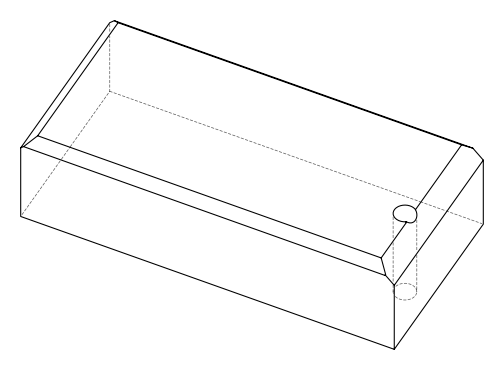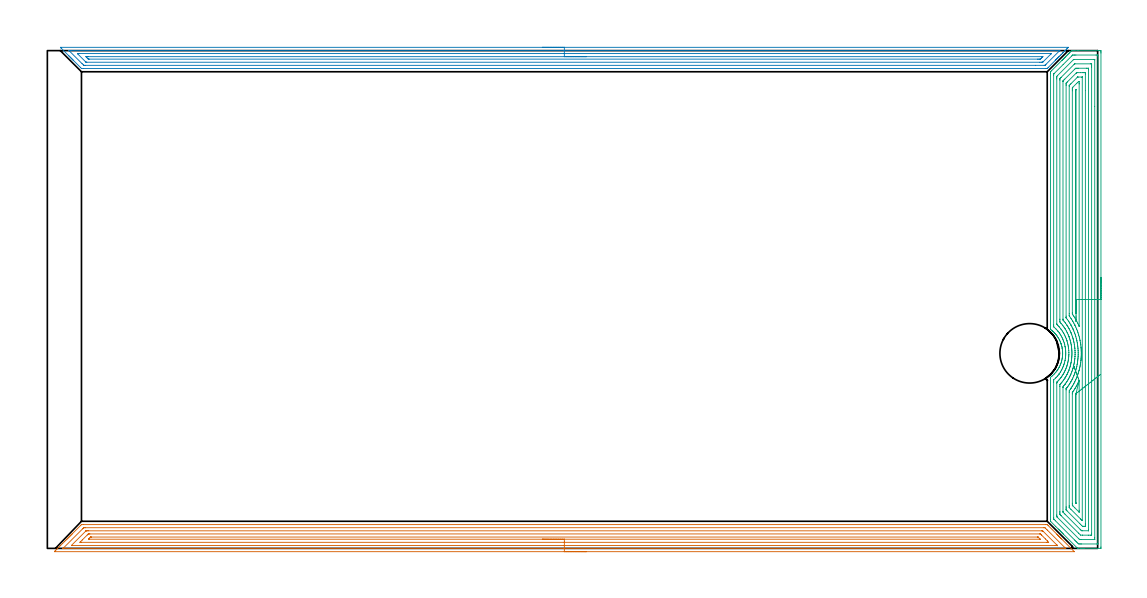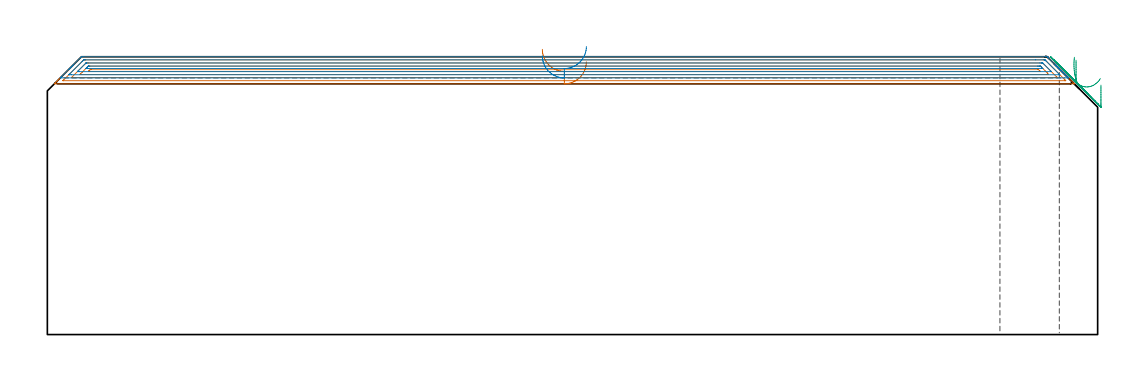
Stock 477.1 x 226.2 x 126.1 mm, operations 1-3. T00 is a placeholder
(PLAN: 5 operations, 1 tool changes, 60 min)
(1 AREA_MILL | FG_CHAMFER_SURFACE | UGT0205_001 | 18.27 min | 35713 mm3)
(2 AREA_MILL_1 | FG_CHAMFER_SURFACE_1 | UGT0205_001 | 14.56 min | 21579 mm3)
(3 AREA_MILL_2 | FG_CHAMFER_SURFACE_2 | UGT0205_001 | 15.93 min | 57678 mm3)
(4 AREA_MILL_3 | FG_CHAMFER_SURFACE_3 | UGT0205_001 | 10.73 min | 25794 mm3)
(5 INDEXABLE_INSERT_DRILL_THROUGH_HOLE_FROM_SOLID | STEP1HOLE | NXT0302_025 | 0.52 min | 71991 mm3)
(TOOL UGT0205_001 | Chamfer Mill 20 x 3 x 45 deg. | D20 FL50 Z2)
(TOOL NXT0302_025 | Index. Insert Drill 27mm [880-D2700L32-05] | D27 PA176 FL135 Z2)
(OP 1 AREA_MILL)
G17 G21 G94 G90
T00 M6
G54
G17 G0 G90 X244.85 Y-1.5 S1061 M3
G43 Z136.2 H0
Z123.9
G94 G1 X244.812 Z123.028 F250.
X244.698 Z122.163
X244.509 Z121.312
X244.247 Z120.48
X243.913 Z119.674
X243.51 Z118.9
X243.041 Z118.164
X242.51 Z117.472
X241.921 Z116.829
X241.278 Z116.24
X240.586 Z115.708
X239.85 Z115.24
X239.076 Z114.837
X238.27 Z114.503
X237.438 Z114.241
X236.586 Z114.052
X235.721 Z113.938
X234.85 Z113.9
X3.376
X3.219 Y-1.493 Z113.906
X3.376 Y-1.326 Z114.073
X3.57 Y-1.13 Z114.27
X3.63 Y-1.07 Z114.33
X4.216 Y-0.483 Z114.915
X4.51 Y-0.19 Z115.21
X5.164 Y0.464 Z115.863
X6.057 Y1.358 Z116.757
X6.951 Y2.252 Z117.651
X7.736 Y3.037 Z118.435
X7.845 Y3.147 Z118.543
X8.191 Y3.491 Z118.891
X8.383 Y3.683 Z119.083
X8.907 Y4.21 Z119.604
X9.074 Y4.375 Z119.773
X9.185 Y4.487 Z119.884
X9.347 Y4.65 Z120.045
X9.507 Y4.808 Z120.206
X9.632 Y4.933 Z120.331
X9.787 Y5.09 Z120.485
X9.94 Y5.242 Z120.639
X10.079 Y5.38 Z120.778
X10.228 Y5.53 Z120.925
X10.374 Y5.675 Z121.072
X10.526 Y5.827 Z121.225
X10.668 Y5.97 Z121.366
X10.807 Y6.108 Z121.506
X10.973 Y6.274 Z121.672
X11.108 Y6.41 Z121.806
X11.24 Y6.541 Z121.939
X15.069 Y10.37 Z125.768
X15.442 Y10.74 Z126.139
X15.499 Y10.793 Z126.192
X15.531 Y10.795 Z126.194
X16.335 Y10.8 Z126.2
X453.365
X454.201 Y10.793 Z126.192
X454.258 Y10.74 Z126.139
X454.631 Y10.37 Z125.768
X458.592 Y6.41 Z121.806
X458.727 Y6.274 Z121.672
X458.893 Y6.108 Z121.506
X459.032 Y5.97 Z121.366
X459.174 Y5.827 Z121.225
X459.326 Y5.675 Z121.072
X459.472 Y5.53 Z120.925
X459.621 Y5.38 Z120.778
X459.76 Y5.241 Z120.639
X459.912 Y5.09 Z120.485
X460.067 Y4.934 Z120.331
X460.193 Y4.808 Z120.206
X460.353 Y4.65 Z120.045
X460.514 Y4.487 Z119.885
X460.727 Y4.273 Z119.672
X466.41 Y-1.41 Z113.989
X466.472 Y-1.475 Z113.923
X466.483 Y-1.495 Z113.904
X466.472 Y-1.5 Z113.9
X234.85
Y-0.086 Z115.314
X7.398 Y-0.085 Z115.315
X7.291 Y-0.084 Z115.316
X7.135 Y-0.079 Z115.321
X7.084 Y-0.076 Z115.324
X7.094 Y-0.064 Z115.336
X7.179 Y0.026 Z115.426
X7.269 Y0.119 Z115.519
X7.398 Y0.249 Z115.649
X16.045 Y8.895 Z124.295
X16.335 Y9.183 Z124.583
X16.494 Y9.333 Z124.733
X16.544 Y9.379 Z124.779
X16.638 Y9.381 Z124.781
X16.835 Y9.384 Z124.784
X17.229 Y9.385 Z124.785
X17.335 Y9.386 Z124.786
X452.577 Y9.385 Z124.785
X452.97 Y9.379 Z124.779
X453.163 Y9.375 Z124.775
X453.365 Y9.181 Z124.581
X453.94 Y8.61 Z124.01
X454.258 Y8.292 Z123.692
X462.302 Y0.248 Z115.648
X462.539 Y0.007 Z115.407
X462.578 Y-0.034 Z115.366
X462.611 Y-0.072 Z115.328
X462.576 Y-0.079 Z115.321
X462.302 Y-0.084 Z115.316
X462.195 Y-0.085 Z115.315
X234.85 Y-0.086 Z115.314
Y1.328 Z116.728
X11.218 Y1.329 Z116.729
X11.004 Y1.331 Z116.731
X10.973 Y1.332 Z116.732
X10.947 Y1.336 Z116.736
X10.959 Y1.354 Z116.754
X10.973 Y1.373 Z116.773
X17.329 Y7.73 Z123.13
X17.488 Y7.885 Z123.285
X17.548 Y7.941 Z123.341
X17.573 Y7.962 Z123.362
X17.632 Y7.964 Z123.364
X17.879 Y7.969 Z123.369
X18.123 Y7.971 Z123.371
X18.771
X451.577
X451.823 Y7.97 Z123.37
X451.986 Y7.968 Z123.368
X452.113 Y7.965 Z123.365
X452.167 Y7.921 Z123.321
X452.368 Y7.73 Z123.13
X452.471 Y7.63 Z123.03
X458.53 Y1.57 Z116.97
X458.727 Y1.37 Z116.77
X458.757 Y1.332 Z116.732
X458.756
X458.727 Y1.331 Z116.731
X458.079 Y1.329 Z116.729
X457.833 Y1.328 Z116.728
X234.85
Y2.743 Z118.143
X15.442 Y2.744 Z118.144
X15.142 Y2.745 Z118.145
X14.939 Y2.75 Z118.15
X14.815 Y2.755 Z118.155
X14.901 Y2.847 Z118.247
X14.968 Y2.916 Z118.316
X15.853 Y3.805 Z119.205
X18.123 Y6.074 Z121.474
X18.516 Y6.463 Z121.863
X18.591 Y6.533 Z121.933
X18.611 Y6.55 Z121.95
X18.644 Y6.553 Z121.953
X18.718 Y6.555 Z121.955
X19.016 Y6.557 Z121.957
X19.314
X450.683
X450.983 Y6.555 Z121.955
X451.054 Y6.553 Z121.953
X451.087 Y6.551 Z121.951
X451.237 Y6.406 Z121.806
X451.468 Y6.182 Z121.582
X451.577 Y6.074 Z121.474
X451.682 Y5.97 Z121.37
X453.365 Y4.287 Z119.687
X454.258 Y3.392 Z118.792
X454.316 Y3.33 Z118.73
X454.848 Y2.75 Z118.15
X454.258 Y2.745 Z118.145
X453.96 Y2.743 Z118.143
X234.85
Y4.157 Z119.557
X18.962 Y4.158 Z119.558
X18.855 Y4.16 Z119.56
X18.676 Y4.166 Z119.566
X18.715 Y4.21 Z119.61
X18.862 Y4.362 Z119.762
X19.016 Y4.518 Z119.918
X19.305 Y4.806 Z120.206
X19.591 Y5.09 Z120.49
X19.628 Y5.122 Z120.522
X19.643 Y5.133 Z120.533
X19.695 Y5.137 Z120.537
X19.802 Y5.142 Z120.542
X19.856 Y5.143 Z120.543
X19.91
X449.844 Y5.142 Z120.542
X449.951 Y5.139 Z120.539
X450.021 Y5.136 Z120.536
X450.066 Y5.124 Z120.524
X450.104 Y5.09 Z120.49
X450.683 Y4.516 Z119.916
X450.984 Y4.21 Z119.61
X451.018 Y4.173 Z119.573
X450.899 Y4.164 Z119.564
X450.791 Y4.159 Z119.559
X450.737 Y4.157 Z119.557
X234.85
X233.978 Z119.595
X233.113 Z119.709
X232.262 Z119.898
X231.43 Z120.16
X230.624 Z120.494
X229.85 Z120.897
X229.114 Z121.365
X228.422 Z121.896
X227.779 Z122.486
X227.189 Z123.129
X226.658 Z123.821
X226.19 Z124.557
X225.787 Z125.331
X225.453 Z126.137
X225.191 Z126.969
X225.002 Z127.82
X224.888 Z128.685
X224.85 Z129.557
G0 Z136.2
M5
M2
(OP 2 AREA_MILL_1)
G17 G21 G94 G90
T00 M6
G54
G17 G0 G90 X224.85 Y227.6 S1061 M3
G43 Z136.2 H0
Z126.6
G94 G1 X224.888 Z125.728 F250.
X225.002 Z124.864
X225.191 Z124.012
X225.453 Z123.18
X225.787 Z122.374
X226.19 Z121.6
X226.658 Z120.864
X227.19 Z120.172
X227.779 Z119.529
X228.422 Z118.94
X229.114 Z118.408
X229.85 Z117.94
X230.624 Z117.537
X231.43 Z117.203
X232.262 Z116.941
X233.113 Z116.752
X233.978 Z116.638
X234.85 Z116.6
X463.773 Y227.599 Z116.599
X463.783 Y227.595 Z116.604
X463.773 Y227.576 Z116.622
X463.701 Y227.501 Z116.698
X463.157 Y226.957 Z117.243
X462.954 Y226.753 Z117.444
X462.321 Y226.121 Z118.078
X462.284 Y226.084 Z118.116
X462.076 Y225.874 Z118.322
X461.486 Y225.286 Z118.914
X461.39 Y225.19 Z119.009
X461.198 Y224.996 Z119.2
X460.65 Y224.45 Z119.749
X460.319 Y224.118 Z120.079
X459.815 Y223.615 Z120.585
X459.603 Y223.402 Z120.796
X459.442 Y223.239 Z120.956
X459.283 Y223.082 Z121.116
X459.156 Y222.955 Z121.242
X459.002 Y222.8 Z121.395
X458.851 Y222.65 Z121.548
X458.709 Y222.509 Z121.689
X458.563 Y222.361 Z121.835
X458.419 Y222.218 Z121.98
X458.263 Y222.062 Z122.136
X458.124 Y221.922 Z122.274
X457.987 Y221.786 Z122.411
X457.816 Y221.615 Z122.583
X454.609 Y218.408 Z125.79
X454.241 Y218.044 Z126.155
X454.201 Y218.007 Z126.193
X453.347 Y218. Z126.2
X16.352
X15.549 Y218.006 Z126.194
X15.499 Y218.007 Z126.193
X15.459 Y218.044 Z126.155
X15.091 Y218.408 Z125.79
X15.012 Y218.487 Z125.711
X11.713 Y221.786 Z122.411
X11.576 Y221.922 Z122.274
X11.437 Y222.062 Z122.136
X11.281 Y222.218 Z121.98
X11.137 Y222.361 Z121.835
X10.99 Y222.509 Z121.689
X10.849 Y222.65 Z121.548
X10.7 Y222.798 Z121.398
X10.544 Y222.955 Z121.242
X10.417 Y223.082 Z121.116
X10.258 Y223.239 Z120.956
X10.097 Y223.402 Z120.796
X9.986 Y223.513 Z120.684
X9.819 Y223.678 Z120.516
X9.65 Y223.849 Z120.349
X6.289 Y227.211 Z116.989
X6.075 Y227.428 Z116.772
X5.919 Y227.593 Z116.606
X6.075 Y227.6 Z116.6
X234.85
Y226.186 Z118.014
X459.603 Z118.015
X459.734 Y226.185
X459.859 Y226.181 Z118.019
X459.911 Y226.179 Z118.021
X459.91 Y226.171 Z118.029
X459.832 Y226.088 Z118.112
X459.703 Y225.954 Z118.246
X459.603 Y225.853 Z118.347
X453.634 Y219.884 Z124.316
X453.348 Y219.599 Z124.601
X453.186 Y219.445 Z124.755
X453.162 Y219.424 Z124.776
X453.121 Y219.421 Z124.779
X453.027 Y219.417 Z124.783
X452.836 Y219.415 Z124.785
X448.932 Y219.414 Z124.786
X17.115 Y219.415 Z124.785
X16.734 Y219.419 Z124.781
X16.548 Y219.421 Z124.779
X16.352 Y219.606 Z124.594
X15.786 Y220.165 Z124.035
X10.097 Y225.854 Z118.346
X9.855 Y226.104 Z118.096
X9.809 Y226.153 Z118.047
X9.795 Y226.179 Z118.021
X9.844 Y226.181 Z118.019
X10.097 Y226.184 Z118.016
X10.227 Y226.185 Z118.015
X10.99 Y226.186 Z118.014
X234.85
Y224.772 Z119.428
X455.81 Y224.771 Z119.429
X455.89 Y224.77 Z119.43
X456.028 Y224.766 Z119.434
X456.051 Y224.764 Z119.436
X456.041 Y224.748 Z119.452
X456.028 Y224.729 Z119.471
X455.942 Y224.642 Z119.558
X455.858 Y224.557 Z119.643
X452.343 Y221.043 Z123.157
X452.184 Y220.892 Z123.308
X452.128 Y220.839 Z123.361
X451.997 Y220.835 Z123.365
X451.777 Y220.83 Z123.37
X451.56 Y220.829 Z123.371
X450.885 Y220.828 Z123.372
X17.921 Y220.829 Z123.371
X17.775 Y220.83 Z123.37
X17.659 Y220.833 Z123.367
X17.585 Y220.835 Z123.365
X17.557 Y220.855 Z123.345
X17.359 Y221.043 Z123.157
X17.246 Y221.154 Z123.046
X13.844 Y224.557 Z119.643
X13.671 Y224.732 Z119.468
X13.644 Y224.769 Z119.431
X13.671 Y224.77 Z119.43
X14.347 Y224.771 Z119.429
X14.565 Y224.772 Z119.428
X234.85
Y223.357 Z120.843
X451.888 Y223.356 Z120.844
X452.065 Y223.354 Z120.846
X452.179 Y223.35 Z120.85
X452.189 Y223.348 Z120.852
X452.18 Y223.336 Z120.864
X452.155 Y223.306 Z120.894
X452.117 Y223.266 Z120.934
X452.049 Y223.198 Z121.002
X451.606 Y222.755 Z121.445
X451.56 Y222.709 Z121.491
X451.158 Y222.317 Z121.883
X451.087 Y222.25 Z121.95
X450.95 Y222.247 Z121.953
X450.667 Y222.244 Z121.956
X450.34 Y222.243 Z121.957
X449.773
X19.033
X18.705 Y222.244 Z121.956
X18.637 Y222.247 Z121.953
X18.623 Y222.249 Z121.951
X18.581 Y222.279 Z121.921
X18.437 Y222.418 Z121.782
X18.235 Y222.615 Z121.585
X17.961 Y222.888 Z121.312
X17.796 Y223.057 Z121.143
X17.51 Y223.351 Z120.849
X17.577 Y223.353 Z120.847
X18.14 Y223.356 Z120.844
X18.467 Y223.357 Z120.843
X234.85
X235.722 Z120.881
X236.586 Z120.995
X237.438 Z121.183
X238.27 Z121.446
X239.076 Z121.78
X239.85 Z122.182
X240.586 Z122.651
X241.278 Z123.182
X241.921 Z123.772
X242.51 Z124.415
X243.041 Z125.107
X243.51 Z125.843
X243.913 Z126.616
X244.247 Z127.422
X244.509 Z128.254
X244.698 Z129.106
X244.812 Z129.971
X244.85 Z130.843
G0 Z136.2
M5
M2
(OP 3 AREA_MILL_2)
G17 G21 G94 G90
T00 M6
G54
G17 G0 G90 X478.6 Y123.05 S1061 M3
G43 Z136.2 H0
Z113.3
G94 G1 Y123.012 Z112.428 F250.
Y122.898 Z111.564
Y122.709 Z110.712
Y122.447 Z109.88
Y122.113 Z109.074
Y121.71 Z108.3
Y121.242 Z107.564
Y120.71 Z106.872
Y120.121 Z106.229
Y119.478 Z105.64
Y118.786 Z105.108
Y118.05 Z104.64
Y117.276 Z104.237
Y116.47 Z103.903
Y115.638 Z103.641
Y114.786 Z103.452
Y113.922 Z103.338
Y113.05 Z103.3
Y0.605
X478.595 Y0.154 Z103.303
X478.592 Y0.01 Z103.306
X478.443 Y0. Z103.455
X471.113 Z110.781
X470.546 Z111.351
X470.233 Z111.664
X469.665 Z112.231
X469.352 Z112.543
X468.344 Z113.556
X468.031 Y0.008 Z113.868
X468.002 Y0.01 Z113.897
X467.845 Y0.159 Z114.055
X467.647 Y0.353 Z114.253
X467.59 Y0.41 Z114.309
X461.593 Y6.406 Z120.305
X461.425 Y6.572 Z120.469
X461.262 Y6.737 Z120.636
X461.147 Y6.852 Z120.751
X460.985 Y7.012 Z120.91
X460.827 Y7.172 Z121.071
X460.701 Y7.298 Z121.197
X460.545 Y7.453 Z121.35
X460.393 Y7.606 Z121.505
X460.255 Y7.744 Z121.643
X460.104 Y7.893 Z121.791
X459.958 Y8.041 Z121.94
X459.808 Y8.19 Z122.089
X459.664 Y8.334 Z122.232
X459.523 Y8.476 Z122.374
X459.362 Y8.637 Z122.536
X459.224 Y8.774 Z122.672
X458.024 Y9.975 Z123.874
X455.793 Y12.206 Z126.104
X455.706 Y12.299 Z126.192
X455.7 Y13.099 Z126.2
Y77.353
X455.706 Y77.727 Z126.192
X456.141 Y78.076 Z125.753
X456.39 Y78.273 Z125.509
X456.711 Y78.556 Z125.186
X457.35 Y79.165 Z124.549
X457.604 Y79.436 Z124.292
X457.981 Y79.867 Z123.918
X458.146 Y80.057 Z123.752
X458.499 Y80.507 Z123.4
X458.619 Y80.674 Z123.281
X458.817 Y80.949 Z123.083
X459.106 Y81.392 Z122.793
X459.318 Y81.735 Z122.582
X459.393 Y81.858 Z122.506
X459.61 Y82.261 Z122.286
X459.628 Y82.293 Z122.269
X459.852 Y82.732 Z122.047
X460.054 Y83.176 Z121.841
X460.246 Y83.624 Z121.652
X460.287 Y83.727 Z121.612
X460.324 Y83.836 Z121.575
X460.396 Y84.046 Z121.5
X460.567 Y84.537 Z121.333
X460.687 Y84.939 Z121.21
X460.694 Y84.96 Z121.203
X460.809 Y85.407 Z121.086
X460.91 Y85.852 Z120.987
X460.985 Y86.241 Z120.914
X460.996 Y86.299 Z120.903
X461.035 Y86.546 Z120.865
X461.065 Y86.744 Z120.833
X461.113 Y87.17 Z120.78
X461.116 Y87.191 Z120.778
X461.177 Y87.925 Z120.713
X461.178 Y87.966 Z120.71
X461.185 Y88.082 Z120.707
X461.193 Y88.459 Z120.702
X461.194 Y88.528 Z120.7
X461.188 Y88.974 Z120.703
X461.181 Y89.275 Z120.719
X461.169 Y89.457 Z120.73
X461.162 Y89.571 Z120.737
X461.133 Y89.847 Z120.76
X461.132 Y89.866 Z120.762
X461.1 Y90.121 Z120.797
X461.017 Y90.739 Z120.875
X461.015 Y90.757 Z120.878
X461.004 Y90.832 Z120.893
X460.985 Y90.949 Z120.914
X460.941 Y91.204 Z120.958
X460.848 Y91.632 Z121.046
X460.844 Y91.649 Z121.05
X460.732 Y92.096 Z121.163
X460.604 Y92.541 Z121.291
X460.545 Y92.729 Z121.354
X460.527 Y92.783 Z121.372
X460.465 Y92.971 Z121.433
X460.459 Y92.988 Z121.438
X460.286 Y93.473 Z121.612
X460.109 Y93.9 Z121.79
X459.919 Y94.324 Z121.978
X459.836 Y94.494 Z122.063
X459.698 Y94.772 Z122.2
X459.463 Y95.216 Z122.434
X459.392 Y95.341 Z122.506
X459.158 Y95.727 Z122.741
X458.913 Y96.108 Z122.986
X458.783 Y96.291 Z123.115
X458.744 Y96.347 Z123.155
X458.605 Y96.54 Z123.289
X458.499 Y96.693 Z123.399
X458.382 Y96.845 Z123.516
X458.263 Y96.999 Z123.635
X457.94 Y97.387 Z123.96
X457.9 Y97.433 Z124.
X457.605 Y97.767 Z124.293
X457.502 Y97.879 Z124.397
X457.491 Y97.891 Z124.409
X457.106 Y98.275 Z124.793
X456.712 Y98.648 Z125.188
X456.559 Y98.782 Z125.34
X456.141 Y99.121 Z125.756
X455.817 Y99.384 Z126.081
X455.705 Y99.48 Z126.191
X455.7 Y99.664 Z126.2
Y215.678
X455.705 Y216.489 Z126.194
X455.706 Y216.501 Z126.192
X455.772 Y216.571 Z126.126
X456.141 Y216.942 Z125.757
X460.849 Y221.651 Z121.048
X460.985 Y221.787 Z120.911
X461.124 Y221.925 Z120.774
X461.284 Y222.085 Z120.614
X461.425 Y222.228 Z120.47
X461.57 Y222.372 Z120.327
X461.719 Y222.52 Z120.179
X461.866 Y222.668 Z120.03
X462.017 Y222.818 Z119.881
X462.153 Y222.955 Z119.744
X462.306 Y223.109 Z119.589
X462.463 Y223.264 Z119.435
X462.588 Y223.389 Z119.31
X462.746 Y223.549 Z119.148
X463.251 Y224.051 Z118.649
X463.504 Y224.305 Z118.394
X463.627 Y224.429 Z118.269
X463.975 Y224.775 Z117.925
X464.167 Y224.967 Z117.732
X464.397 Y225.198 Z117.502
X464.508 Y225.31 Z117.388
X465.084 Y225.884 Z116.816
X465.29 Y226.09 Z116.608
X465.304 Y226.099 Z116.594
X465.859 Y226.1 Z116.041
X466.71 Z115.185
X467.904 Z113.993
X468.471 Z113.423
X477.562 Y226.099 Z104.335
X478.159 Y226.095 Z103.738
X478.592 Y226.09 Z103.306
X478.595 Y225.937 Z103.303
X478.599 Y225.495 Z103.301
X478.6 Y225.048 Z103.3
Y113.05
X477.186 Z104.714
X477.185 Y2.09 Z104.715
X477.184 Y2.04 Z104.716
X477.182 Y2.017 Z104.718
X477.18 Y2.012 Z104.72
X477.166 Y2.01 Z104.734
X476.781 Y2.001 Z105.119
X469.736 Y2. Z112.164
X469.352 Y2.001 Z112.548
X468.853 Y2.003 Z113.047
X468.471 Y2.01 Z113.429
X468.069 Y2.39 Z113.831
X467.59 Y2.861 Z114.31
X467.168 Y3.282 Z114.732
X466.71 Y3.74 Z115.19
X457.903 Y12.548 Z123.997
X457.355 Y13.099 Z124.545
X457.168 Y13.294 Z124.732
X457.121 Y13.353 Z124.779
X457.119 Y13.399 Z124.781
X457.117 Y13.498 Z124.783
X457.114 Y13.897 Z124.786
Y13.991
Y75.568
X457.118 Y76.364 Z124.782
X457.121 Y76.461 Z124.779
X457.127 Y76.554 Z124.773
X457.94 Y77.315 Z123.96
X457.978 Y77.353 Z123.922
X458.376 Y77.765 Z123.524
X458.812 Y78.246 Z123.088
X459.198 Y78.718 Z122.702
X459.53 Y79.138 Z122.37
X459.567 Y79.187 Z122.333
X459.587 Y79.216 Z122.313
X459.664 Y79.327 Z122.236
X460.133 Y80.03 Z121.767
X460.292 Y80.286 Z121.608
X460.545 Y80.703 Z121.355
X460.623 Y80.843 Z121.277
X460.666 Y80.923 Z121.234
X460.924 Y81.431 Z120.976
X461.114 Y81.815 Z120.786
X461.174 Y81.943 Z120.726
X461.213 Y82.03 Z120.687
X461.425 Y82.517 Z120.475
X461.48 Y82.652 Z120.42
X461.501 Y82.708 Z120.399
X461.712 Y83.31 Z120.188
X461.81 Y83.6 Z120.09
X461.93 Y83.982 Z119.97
X462.075 Y84.493 Z119.825
X462.102 Y84.596 Z119.798
X462.29 Y85.401 Z119.61
X462.306 Y85.486 Z119.594
X462.419 Y86.163 Z119.481
X462.435 Y86.277 Z119.465
X462.516 Y86.957 Z119.384
X462.536 Y87.17 Z119.364
X462.585 Y87.779 Z119.315
X462.596 Y88.062 Z119.304
X462.603 Y88.654 Z119.297
X462.6 Y88.955 Z119.3
X462.575 Y89.575 Z119.325
X462.556 Y89.847 Z119.344
X462.478 Y90.565 Z119.422
X462.455 Y90.739 Z119.445
X462.4 Y91.132 Z119.5
X462.327 Y91.611 Z119.573
X462.323 Y91.632 Z119.577
X462.306 Y91.728 Z119.594
X462.145 Y92.443 Z119.755
X462.126 Y92.524 Z119.774
X462.06 Y92.773 Z119.84
X461.871 Y93.417 Z120.029
X461.652 Y94.08 Z120.249
X461.566 Y94.309 Z120.334
X461.425 Y94.671 Z120.475
X461.24 Y95.108 Z120.66
X461.198 Y95.202 Z120.702
X460.993 Y95.64 Z120.907
X460.757 Y96.094 Z121.143
X460.545 Y96.492 Z121.355
X460.249 Y96.986 Z121.651
X460.02 Y97.345 Z121.88
X459.664 Y97.875 Z122.236
X459.655 Y97.888 Z122.245
X459.107 Y98.597 Z122.793
X458.968 Y98.771 Z122.932
X458.783 Y98.986 Z123.117
X458.468 Y99.34 Z123.432
X458.159 Y99.664 Z123.741
X457.903 Y99.916 Z123.997
X457.224 Y100.556 Z124.676
X457.121 Y100.661 Z124.779
X457.119 Y100.756 Z124.781
X457.116 Y100.956 Z124.784
X457.114 Y101.355 Z124.786
Y101.449
X457.115 Y214.786 Z124.785
X457.118 Y215.185 Z124.782
X457.121 Y215.384 Z124.779
X457.131 Y215.47 Z124.769
X457.178 Y215.52 Z124.722
X457.33 Y215.678 Z124.57
X461.425 Y219.776 Z120.475
X465.36 Y223.71 Z116.54
X465.597 Y223.945 Z116.303
X465.676 Y224.02 Z116.224
X465.738 Y224.077 Z116.162
X465.829 Y224.09 Z116.071
X466.327 Y224.098 Z115.573
X466.71 Y224.099 Z115.19
X467.206 Y224.1 Z114.694
X476.397 Y224.099 Z105.503
X476.897 Y224.097 Z105.003
X477.093 Y224.09 Z104.807
X477.179 Y224.069 Z104.721
X477.184 Y223.806 Z104.716
X477.185 Y223.71 Z104.715
X477.186 Y113.05 Z104.714
X475.772 Z106.128
Y4.809
X475.77 Y4.175 Z106.13
X475.768 Y4.046 Z106.132
X475.765 Y4.016 Z106.135
X475.763 Y4.01 Z106.137
X475.746 Y4.006 Z106.154
X475.688 Y4.001 Z106.212
X469.524 Z112.376
X469.352 Y4.004 Z112.548
X469.18 Y4.01 Z112.72
X468.886 Y4.026 Z113.014
X468.729 Y4.175 Z113.171
X468.471 Y4.429 Z113.429
X458.908 Y13.991 Z122.992
X458.783 Y14.117 Z123.117
X458.596 Y14.311 Z123.304
X458.551 Y14.36 Z123.349
X458.535 Y14.394 Z123.365
X458.533 Y14.454 Z123.367
X458.53 Y14.625 Z123.37
X458.529 Y14.884 Z123.371
X458.528 Y15.142 Z123.372
X458.529 Y74.934 Z123.371
X458.531 Y75.251 Z123.369
X458.534 Y75.409 Z123.366
X458.535 Y75.445 Z123.365
X458.557 Y75.479 Z123.343
X458.64 Y75.568 Z123.26
X458.712 Y75.64 Z123.188
X458.783 Y75.711 Z123.117
X459.15 Y76.089 Z122.75
X459.494 Y76.461 Z122.406
X459.664 Y76.655 Z122.236
X459.98 Y77.033 Z121.92
X460.243 Y77.353 Z121.657
X460.376 Y77.524 Z121.524
X460.545 Y77.751 Z121.355
X460.748 Y78.04 Z121.152
X460.889 Y78.246 Z121.011
X461.103 Y78.572 Z120.797
X461.425 Y79.072 Z120.475
X461.45 Y79.113 Z120.45
X461.465 Y79.138 Z120.435
X461.769 Y79.682 Z120.131
X461.954 Y80.03 Z119.946
X462.074 Y80.266 Z119.826
X462.306 Y80.735 Z119.594
X462.365 Y80.863 Z119.535
X462.392 Y80.923 Z119.508
X462.63 Y81.487 Z119.27
X462.762 Y81.815 Z119.138
X462.876 Y82.13 Z119.024
X463.081 Y82.708 Z118.819
X463.108 Y82.788 Z118.792
X463.187 Y83.037 Z118.713
X463.312 Y83.473 Z118.588
X463.346 Y83.6 Z118.554
X463.492 Y84.183 Z118.408
X463.563 Y84.493 Z118.337
X463.654 Y84.911 Z118.246
X463.738 Y85.385 Z118.162
X463.787 Y85.669 Z118.113
X463.87 Y86.277 Z118.03
X463.892 Y86.455 Z118.008
X463.963 Y87.17 Z117.937
X463.971 Y87.267 Z117.929
X463.996 Y87.649 Z117.904
X464.015 Y88.062 Z117.885
X464.017 Y88.114 Z117.883
X464.02 Y88.955 Z117.88
X464.019 Y89.004 Z117.881
X463.979 Y89.847 Z117.921
X463.973 Y89.943 Z117.927
X463.89 Y90.739 Z118.01
X463.866 Y90.944 Z118.034
X463.77 Y91.632 Z118.13
X463.709 Y91.995 Z118.191
X463.605 Y92.524 Z118.295
X463.471 Y93.129 Z118.429
X463.397 Y93.417 Z118.503
X463.187 Y94.171 Z118.713
X463.143 Y94.309 Z118.757
X463.121 Y94.376 Z118.779
X462.831 Y95.202 Z119.069
X462.597 Y95.8 Z119.303
X462.468 Y96.094 Z119.432
X462.306 Y96.452 Z119.594
X462.045 Y96.986 Z119.855
X461.768 Y97.532 Z120.132
X461.573 Y97.879 Z120.327
X461.518 Y97.973 Z120.382
X461.425 Y98.125 Z120.475
X461.012 Y98.771 Z120.888
X460.545 Y99.436 Z121.355
X460.374 Y99.664 Z121.526
X459.686 Y100.533 Z122.214
X459.667 Y100.556 Z122.233
X459.24 Y101.019 Z122.66
X458.83 Y101.449 Z123.07
X458.783 Y101.495 Z123.117
X458.573 Y101.7 Z123.327
X458.547 Y101.727 Z123.353
X458.538 Y101.74 Z123.362
X458.535 Y101.774 Z123.365
X458.531 Y101.911 Z123.369
X458.529 Y102.083 Z123.371
Y213.259
X458.53 Y213.894 Z123.37
X458.531 Y214.149 Z123.369
X458.535 Y214.405 Z123.365
X458.783 Y214.68 Z123.117
X458.835 Y214.734 Z123.065
X458.885 Y214.786 Z123.015
X466.025 Y221.925 Z115.875
X466.166 Y222.057 Z115.734
X466.191 Y222.08 Z115.709
X466.25 Y222.09 Z115.65
X466.365 Y222.095 Z115.535
X466.538 Y222.099 Z115.362
X475.517 Z106.383
X475.689 Y222.097 Z106.211
X475.738 Y222.094 Z106.162
X475.763 Y222.09 Z106.137
X475.765 Y222.078 Z106.135
X475.769 Y222.011 Z106.131
X475.771 Y221.925 Z106.129
X475.772 Y200.786 Z106.128
Y113.05
X474.357 Z107.543
Y6.852
X474.355 Y6.244 Z107.545
X474.352 Y6.039 Z107.548
X474.35 Y6.012 Z107.55
X474.332 Y6.009 Z107.568
X474.281 Y6.004 Z107.619
X474.176 Y6.002 Z107.724
X473.755 Y6. Z108.145
X472.875 Z109.025
X470.233 Z111.667
X470.192 Z111.708
X469.352 Y6.01 Z112.548
X468.497 Y6.852 Z113.403
X468.471 Y6.877 Z113.429
X460.465 Y14.884 Z121.435
X460.384 Y14.967 Z121.516
X460.215 Y15.143 Z121.685
X459.949 Y15.423 Z121.951
X459.947 Y15.489 Z121.953
X459.945 Y15.776 Z121.955
X459.943 Y16.386 Z121.957
Y16.668
Y73.501
X459.944 Y73.783 Z121.956
X459.949 Y74.387 Z121.951
X459.954 Y74.419 Z121.946
X459.97 Y74.441 Z121.93
X460.018 Y74.496 Z121.882
X460.179 Y74.676 Z121.721
X460.353 Y74.87 Z121.547
X460.545 Y75.089 Z121.355
X460.764 Y75.346 Z121.136
X460.949 Y75.568 Z120.951
X461.162 Y75.835 Z120.738
X461.425 Y76.174 Z120.475
X461.547 Y76.338 Z120.353
X461.635 Y76.461 Z120.265
X461.908 Y76.864 Z119.992
X462.237 Y77.353 Z119.663
X462.265 Y77.395 Z119.635
X462.306 Y77.462 Z119.594
X462.597 Y77.951 Z119.303
X462.769 Y78.246 Z119.131
X462.919 Y78.517 Z118.981
X463.187 Y79.016 Z118.713
X463.228 Y79.096 Z118.672
X463.249 Y79.138 Z118.651
X463.511 Y79.702 Z118.389
X463.66 Y80.03 Z118.24
X463.783 Y80.319 Z118.117
X464.034 Y80.923 Z117.866
X464.044 Y80.947 Z117.856
X464.068 Y81.013 Z117.832
X464.273 Y81.607 Z117.627
X464.342 Y81.815 Z117.558
X464.49 Y82.28 Z117.41
X464.615 Y82.708 Z117.285
X464.687 Y82.972 Z117.213
X464.85 Y83.6 Z117.05
X464.869 Y83.68 Z117.031
X464.948 Y84.029 Z116.952
X465.028 Y84.412 Z116.872
X465.043 Y84.493 Z116.857
X465.157 Y85.173 Z116.743
X465.189 Y85.385 Z116.711
X465.265 Y85.956 Z116.635
X465.301 Y86.277 Z116.599
X465.348 Y86.765 Z116.552
X465.382 Y87.17 Z116.518
X465.411 Y87.594 Z116.489
X465.425 Y88.062 Z116.475
X465.429 Y88.468 Z116.471
Y88.955
X465.415 Y89.374 Z116.485
X465.394 Y89.847 Z116.506
X465.36 Y90.322 Z116.54
X465.317 Y90.739 Z116.583
X465.253 Y91.323 Z116.647
X465.211 Y91.632 Z116.689
X465.103 Y92.368 Z116.797
X465.075 Y92.524 Z116.825
X464.948 Y93.179 Z116.952
X464.895 Y93.417 Z117.005
X464.879 Y93.487 Z117.021
X464.667 Y94.309 Z117.233
X464.556 Y94.707 Z117.344
X464.402 Y95.202 Z117.498
X464.123 Y96.038 Z117.777
X464.103 Y96.094 Z117.797
X464.068 Y96.187 Z117.832
X463.737 Y96.986 Z118.163
X463.473 Y97.589 Z118.427
X463.333 Y97.879 Z118.567
X463.187 Y98.171 Z118.713
X462.871 Y98.771 Z119.029
X462.437 Y99.531 Z119.463
X462.354 Y99.664 Z119.546
X462.306 Y99.737 Z119.594
X461.982 Y100.228 Z119.918
X461.757 Y100.556 Z120.143
X461.617 Y100.751 Z120.283
X461.425 Y101.01 Z120.475
X461.083 Y101.449 Z120.817
X460.545 Y102.114 Z121.355
X460.441 Y102.236 Z121.459
X460.191 Y102.525 Z121.709
X459.95 Y102.803 Z121.95
X459.946 Y102.947 Z121.954
X459.944 Y103.233 Z121.956
X459.943 Y103.843 Z121.957
Y104.126
Y212.718
X459.945 Y213.001 Z121.955
X459.948 Y213.306 Z121.952
X459.95 Y213.378 Z121.95
X459.984 Y213.423 Z121.916
X460.055 Y213.498 Z121.845
X460.442 Y213.894 Z121.458
X460.494 Y213.945 Z121.406
X466.408 Y219.858 Z115.492
X466.531 Y219.977 Z115.369
X466.613 Y220.052 Z115.287
X466.659 Y220.09 Z115.241
X466.71 Y220.096 Z115.19
X466.751 Y220.099 Z115.149
X473.796 Y220.1 Z108.104
X474.181 Y220.09 Z107.719
X474.35 Y220.075 Z107.55
X474.352 Y219.978 Z107.548
X474.356 Y219.532 Z107.544
X474.357 Y219.248 Z107.543
Y218.638
Y113.05
X472.943 Z108.957
Y8.498
X472.942 Y8.359 Z108.958
X472.938 Y8.081 Z108.962
X472.936 Y8.008 Z108.964
X472.932 Y8.006 Z108.968
X472.914 Y8.003 Z108.986
X472.875 Y8.001 Z109.025
X470.233 Z111.667
X469.977 Y8.003 Z111.923
X469.825 Y8.01 Z112.075
X469.54 Y8.271 Z112.36
X469.352 Y8.451 Z112.548
X469.162 Y8.637 Z112.738
X462.306 Y15.492 Z119.594
X462.024 Y15.776 Z119.876
X461.425 Y16.385 Z120.475
X461.364 Y16.465 Z120.536
X461.359 Y16.599 Z120.541
X461.358 Y16.668 Z120.542
Y73.03
X461.36 Y73.168 Z120.54
X461.365 Y73.436 Z120.535
X461.425 Y73.513 Z120.475
X461.547 Y73.66 Z120.353
X461.649 Y73.783 Z120.251
X461.945 Y74.149 Z119.955
X462.306 Y74.598 Z119.594
X462.34 Y74.641 Z119.56
X462.366 Y74.676 Z119.534
X462.708 Y75.161 Z119.192
X462.992 Y75.568 Z118.908
X463.071 Y75.686 Z118.829
X463.187 Y75.863 Z118.713
X463.416 Y76.228 Z118.484
X463.56 Y76.461 Z118.34
X463.749 Y76.783 Z118.151
X464.078 Y77.353 Z117.822
X464.373 Y77.936 Z117.527
X464.525 Y78.246 Z117.375
X464.662 Y78.536 Z117.238
X464.938 Y79.138 Z116.962
X464.948 Y79.162 Z116.952
X465.196 Y79.78 Z116.704
X465.294 Y80.03 Z116.606
X465.437 Y80.428 Z116.463
X465.61 Y80.923 Z116.29
X465.665 Y81.089 Z116.235
X465.829 Y81.604 Z116.071
X465.877 Y81.767 Z116.023
X465.89 Y81.815 Z116.01
X466.063 Y82.47 Z115.837
X466.123 Y82.708 Z115.777
X466.236 Y83.187 Z115.664
X466.328 Y83.6 Z115.572
X466.394 Y83.92 Z115.506
X466.498 Y84.493 Z115.402
X466.528 Y84.677 Z115.372
X466.633 Y85.385 Z115.267
X466.642 Y85.453 Z115.258
X466.71 Y86.017 Z115.19
X466.732 Y86.254 Z115.168
X466.734 Y86.277 Z115.166
X466.8 Y87.078 Z115.1
X466.806 Y87.17 Z115.094
X466.839 Y87.931 Z115.061
X466.842 Y88.062 Z115.058
X466.846 Y88.816 Z115.054
X466.844 Y88.955 Z115.056
X466.82 Y89.735 Z115.08
X466.814 Y89.847 Z115.086
X466.756 Y90.692 Z115.144
X466.752 Y90.739 Z115.148
X466.71 Y91.147 Z115.19
X466.655 Y91.632 Z115.245
X466.647 Y91.696 Z115.253
X466.525 Y92.524 Z115.375
X466.49 Y92.747 Z115.41
X466.364 Y93.417 Z115.536
X466.274 Y93.858 Z115.626
X466.167 Y94.309 Z115.733
X465.987 Y95.041 Z115.913
X465.943 Y95.202 Z115.957
X465.829 Y95.592 Z116.071
X465.67 Y96.094 Z116.23
X465.592 Y96.335 Z116.308
X465.362 Y96.986 Z116.538
X465.058 Y97.768 Z116.842
X465.012 Y97.879 Z116.888
X464.948 Y98.03 Z116.952
X464.609 Y98.771 Z117.291
X464.285 Y99.443 Z117.615
X464.17 Y99.664 Z117.73
X464.068 Y99.853 Z117.832
X463.665 Y100.556 Z118.235
X463.486 Y100.858 Z118.414
X463.187 Y101.34 Z118.713
X463.117 Y101.449 Z118.783
X462.979 Y101.659 Z118.921
X462.487 Y102.341 Z119.413
X462.306 Y102.581 Z119.594
X461.79 Y103.233 Z120.11
X461.425 Y103.688 Z120.475
X461.376 Y103.753 Z120.524
X461.366 Y103.767 Z120.534
X461.362 Y103.825 Z120.538
X461.359 Y103.918 Z120.541
X461.357 Y104.056 Z120.543
Y104.126
Y212.109
X461.358 Y212.177 Z120.542
X461.362 Y212.247 Z120.538
X461.369 Y212.359 Z120.531
X461.425 Y212.419 Z120.475
X461.712 Y212.711 Z120.188
X461.999 Y213.001 Z119.901
X462.154 Y213.156 Z119.746
X466.587 Y217.588 Z115.313
X466.71 Y217.709 Z115.19
X467.036 Y218.025 Z114.864
X467.121 Y218.09 Z114.779
X467.276 Y218.094 Z114.624
X467.59 Y218.098 Z114.31
X467.843 Y218.1 Z114.057
X468.471 Z113.429
X471.994 Z109.906
X472.246 Z109.654
X472.875 Y218.096 Z109.025
X472.916 Y218.094 Z108.984
X472.933 Y218.091 Z108.967
X472.936 Y217.948 Z108.964
X472.941 Y217.671 Z108.959
X472.943 Y217.533 Z108.957
Y217.463
Y113.05
X471.529 Z110.371
Y11.314
X471.528 Y10.894 Z110.372
X471.525 Y10.422 Z110.375
X471.522 Y10.007 Z110.378
X471.113 Y10.006 Z110.787
X470.641 Y10.008 Z111.259
X470.233 Y10.025 Z111.667
X469.829 Y10.422 Z112.071
X469.352 Y10.896 Z112.548
X468.934 Y11.314 Z112.966
X463.187 Y17.061 Z118.713
X462.94 Y17.312 Z118.96
X462.816 Y17.44 Z119.084
X462.787 Y17.472 Z119.113
X462.778 Y17.503 Z119.122
X462.776 Y17.561 Z119.124
X462.772 Y17.981 Z119.128
X462.771 Y18.453 Z119.129
Y18.875
X462.772 Y71.999 Z119.128
X462.773 Y72.418 Z119.127
X462.776 Y72.478 Z119.124
X462.779 Y72.502 Z119.121
X462.791 Y72.52 Z119.109
X462.859 Y72.611 Z119.041
X463.08 Y72.891 Z118.82
X463.127 Y72.952 Z118.773
X463.187 Y73.03 Z118.713
X463.504 Y73.462 Z118.396
X463.737 Y73.783 Z118.163
X463.874 Y73.98 Z118.026
X464.068 Y74.266 Z117.832
X464.229 Y74.512 Z117.671
X464.334 Y74.676 Z117.566
X464.57 Y75.059 Z117.33
X464.879 Y75.568 Z117.021
X464.905 Y75.612 Z116.995
X464.948 Y75.689 Z116.952
X465.219 Y76.187 Z116.681
X465.364 Y76.461 Z116.536
X465.522 Y76.771 Z116.378
X465.829 Y77.391 Z116.071
X466.089 Y77.982 Z115.811
X466.202 Y78.246 Z115.698
X466.351 Y78.609 Z115.549
X466.562 Y79.138 Z115.338
X466.603 Y79.246 Z115.297
X466.71 Y79.544 Z115.19
X466.834 Y79.904 Z115.066
X466.876 Y80.03 Z115.024
X467.049 Y80.579 Z114.851
X467.154 Y80.923 Z114.746
X467.252 Y81.266 Z114.648
X467.401 Y81.815 Z114.499
X467.441 Y81.967 Z114.459
X467.59 Y82.579 Z114.31
X467.614 Y82.684 Z114.286
X467.619 Y82.708 Z114.281
X467.765 Y83.423 Z114.135
X467.798 Y83.6 Z114.102
X467.897 Y84.182 Z114.003
X467.945 Y84.493 Z113.955
X468.01 Y84.96 Z113.89
X468.063 Y85.385 Z113.837
X468.105 Y85.756 Z113.795
X468.155 Y86.277 Z113.745
X468.179 Y86.573 Z113.721
X468.22 Y87.17 Z113.68
X468.232 Y87.412 Z113.668
X468.254 Y88.062 Z113.646
X468.258 Y88.278 Z113.642
X468.257 Y88.955 Z113.643
X468.254 Y89.175 Z113.646
X468.228 Y89.847 Z113.672
X468.215 Y90.106 Z113.685
X468.17 Y90.739 Z113.73
X468.142 Y91.073 Z113.758
X468.082 Y91.632 Z113.818
X468.03 Y92.079 Z113.87
X467.968 Y92.524 Z113.932
X467.879 Y93.124 Z114.021
X467.827 Y93.417 Z114.073
X467.677 Y94.221 Z114.223
X467.659 Y94.309 Z114.241
X467.59 Y94.622 Z114.31
X467.449 Y95.202 Z114.451
X467.4 Y95.394 Z114.5
X467.207 Y96.094 Z114.693
X467.044 Y96.647 Z114.856
X466.934 Y96.986 Z114.966
X466.71 Y97.66 Z115.19
X466.632 Y97.879 Z115.268
X466.586 Y98.004 Z115.314
X466.274 Y98.771 Z115.626
X465.943 Y99.548 Z115.957
X465.891 Y99.664 Z116.009
X465.829 Y99.797 Z116.071
X465.453 Y100.556 Z116.447
X465.023 Y101.372 Z116.877
X464.98 Y101.449 Z116.92
X464.948 Y101.503 Z116.952
X464.445 Y102.341 Z117.455
X464.068 Y102.928 Z117.832
X463.858 Y103.233 Z118.042
X463.314 Y103.997 Z118.586
X462.814 Y104.642 Z119.086
X462.778 Y104.695 Z119.122
X462.775 Y104.766 Z119.125
X462.773 Y104.878 Z119.127
X462.772 Y105.018 Z119.128
X462.771 Y105.489 Z119.129
Y210.324
X462.773 Y210.744 Z119.127
X462.777 Y211.216 Z119.123
X462.778 Y211.317 Z119.122
X462.843 Y211.387 Z119.057
X462.929 Y211.478 Z118.971
X463.187 Y211.739 Z118.713
X463.37 Y211.923 Z118.53
X467.36 Y215.912 Z114.54
X467.438 Y215.988 Z114.462
X467.501 Y216.046 Z114.399
X467.542 Y216.082 Z114.358
X467.59 Y216.09 Z114.31
X468.057 Y216.098 Z113.843
X469.352 Y216.1 Z112.548
X470.233 Z111.667
X470.698 Y216.099 Z111.202
X471.113 Y216.095 Z110.787
X471.522 Y216.09 Z110.378
X471.525 Y215.678 Z110.375
X471.528 Y215.258 Z110.372
X471.529 Y208.033 Z110.371
Y113.05
X470.115 Z111.785
X470.114 Y12.792 Z111.786
X470.113 Y12.639 Z111.787
X470.111 Y12.603 Z111.789
X470.11 Y12.6 Z111.79
X470.099 Y12.607 Z111.801
X470.046 Y12.655 Z111.854
X469.598 Y13.099 Z112.302
X469.352 Y13.345 Z112.548
X464.948 Y17.749 Z116.952
X464.249 Y18.453 Z117.651
X464.202 Y18.507 Z117.698
X464.192 Y18.552 Z117.708
X464.19 Y18.647 Z117.71
X464.187 Y18.84 Z117.713
X464.185 Y19.226 Z117.715
Y19.346
X464.186 Y70.987 Z117.714
X464.192 Y71.586 Z117.708
X464.227 Y71.652 Z117.673
X464.672 Y72.279 Z117.228
X464.948 Y72.674 Z116.952
X465.036 Y72.802 Z116.864
X465.095 Y72.891 Z116.805
X465.384 Y73.342 Z116.516
X465.664 Y73.783 Z116.236
X465.727 Y73.887 Z116.173
X465.829 Y74.059 Z116.071
X466.053 Y74.449 Z115.847
X466.181 Y74.676 Z115.719
X466.368 Y75.022 Z115.532
X466.66 Y75.568 Z115.24
X466.677 Y75.601 Z115.223
X466.71 Y75.667 Z115.19
X466.963 Y76.204 Z114.937
X467.082 Y76.461 Z114.818
X467.24 Y76.816 Z114.66
X467.475 Y77.353 Z114.425
X467.509 Y77.435 Z114.391
X467.59 Y77.633 Z114.31
X467.762 Y78.072 Z114.138
X467.827 Y78.246 Z114.073
X467.998 Y78.725 Z113.902
X468.14 Y79.138 Z113.76
X468.223 Y79.389 Z113.677
X468.428 Y80.03 Z113.472
X468.439 Y80.063 Z113.461
X468.471 Y80.172 Z113.429
X468.632 Y80.76 Z113.268
X468.675 Y80.923 Z113.225
X468.812 Y81.47 Z113.088
X468.895 Y81.815 Z113.005
X468.981 Y82.191 Z112.919
X469.091 Y82.708 Z112.809
X469.135 Y82.928 Z112.765
X469.258 Y83.6 Z112.642
X469.271 Y83.681 Z112.629
X469.352 Y84.204 Z112.548
X469.399 Y84.54 Z112.501
X469.484 Y85.251 Z112.416
X469.499 Y85.385 Z112.401
X469.548 Y85.89 Z112.352
X469.564 Y86.062 Z112.336
X469.581 Y86.277 Z112.319
X469.613 Y86.699 Z112.287
X469.626 Y86.892 Z112.274
X469.641 Y87.17 Z112.259
X469.649 Y87.363 Z112.251
X469.662 Y87.748 Z112.238
X469.669 Y88.062 Z112.231
X469.674 Y88.421 Z112.226
X469.675 Y88.627 Z112.225
X469.672 Y88.955 Z112.228
X469.666 Y89.328 Z112.234
X469.66 Y89.535 Z112.24
X469.648 Y89.847 Z112.252
X469.638 Y90.057 Z112.262
X469.613 Y90.475 Z112.287
X469.594 Y90.739 Z112.306
X469.552 Y91.271 Z112.348
X469.536 Y91.445 Z112.364
X469.425 Y92.45 Z112.475
X469.415 Y92.524 Z112.485
X469.352 Y92.966 Z112.548
X469.285 Y93.417 Z112.615
X469.273 Y93.497 Z112.628
X469.123 Y94.309 Z112.777
X469.068 Y94.597 Z112.832
X468.938 Y95.202 Z112.962
X468.809 Y95.751 Z113.091
X468.721 Y96.094 Z113.179
X468.487 Y96.97 Z113.413
X468.483 Y96.986 Z113.417
X468.471 Y97.024 Z113.429
X468.2 Y97.879 Z113.7
X468.063 Y98.292 Z113.837
X467.893 Y98.771 Z114.007
X467.59 Y99.56 Z114.31
X467.549 Y99.664 Z114.351
X467.52 Y99.735 Z114.38
X467.158 Y100.556 Z114.742
X466.778 Y101.379 Z115.122
X466.744 Y101.449 Z115.156
X466.71 Y101.517 Z115.19
X466.271 Y102.341 Z115.629
X465.829 Y103.13 Z116.071
X465.769 Y103.233 Z116.131
X465.681 Y103.384 Z116.219
X465.208 Y104.126 Z116.692
X464.948 Y104.515 Z116.952
X464.192 Y105.602 Z117.708
X464.188 Y105.789 Z117.712
X464.187 Y105.911 Z117.713
X464.185 Y106.684 Z117.715
X464.186 Y209.937 Z117.714
X464.187 Y210.131 Z117.713
X464.19 Y210.227 Z117.71
X464.192 Y210.271 Z117.708
X464.231 Y210.324 Z117.669
X464.589 Y210.688 Z117.311
X464.948 Y211.051 Z116.952
X467.791 Y213.894 Z114.109
X467.93 Y214.027 Z113.97
X467.981 Y214.072 Z113.919
X468.007 Y214.09 Z113.893
X468.064 Y214.093 Z113.836
X468.268 Y214.099 Z113.632
X470.029 Y214.1 Z111.871
X470.081 Y214.098 Z111.819
X470.096 Y214.095 Z111.804
X470.106 Y214.091 Z111.794
X470.109 Y214.071 Z111.791
X470.113 Y214.015 Z111.787
X470.114 Y213.894 Z111.786
X470.115 Y113.05 Z111.785
X468.7 Z113.2
Y100.984
X468.697 Y100.876 Z113.203
X468.675 Y100.92 Z113.225
X468.516 Y101.27 Z113.384
X468.471 Y101.372 Z113.429
X468.438 Y101.449 Z113.462
X468.411 Y101.51 Z113.489
X468.016 Y102.341 Z113.884
X467.59 Y103.197 Z114.31
X467.572 Y103.233 Z114.328
X467.551 Y103.273 Z114.349
X467.071 Y104.126 Z114.829
X466.71 Y104.747 Z115.19
X466.545 Y105.018 Z115.355
X466.264 Y105.469 Z115.636
X465.966 Y105.911 Z115.934
X465.611 Y106.428 Z116.289
X465.607 Y106.571 Z116.293
X465.602 Y106.803 Z116.298
X465.6 Y107.035 Z116.3
Y207.879
Y208.539
X465.602 Y208.769 Z116.298
X465.607 Y209.101 Z116.293
X465.617 Y209.258 Z116.283
X465.779 Y209.431 Z116.121
X465.804 Y209.457 Z116.096
X467.59 Y211.244 Z114.31
X468.026 Y211.667 Z113.874
X468.471 Y212.09 Z113.429
X468.483 Y212.096 Z113.417
X468.679 Y212.09 Z113.221
X468.694 Y212.027 Z113.206
X468.696 Y212.005 Z113.204
X468.699 Y211.878 Z113.201
X468.7 Y211.216 Z113.2
Y210.984
Y113.05
X467.286 Z114.614
Y107.112
X467.284 Y106.973 Z114.616
X467.28 Y106.883 Z114.62
X467.279 Y106.879 Z114.621
X467.263 Y106.898 Z114.637
X467.227 Y106.947 Z114.673
X467.151 Y107.059 Z114.749
X467.077 Y107.176 Z114.823
X467.029 Y107.253 Z114.871
X467.021 Y107.38 Z114.879
X467.016 Y107.695 Z114.884
X467.014 Y107.972 Z114.886
Y108.28
Y207.338
X467.016 Y207.647 Z114.884
X467.021 Y207.95 Z114.879
X467.026 Y208.218 Z114.874
X467.153 Y208.352 Z114.747
X467.238 Y208.438 Z114.662
X467.269 Y208.465 Z114.631
X467.279 Y208.471 Z114.621
X467.28 Y208.457 Z114.62
X467.284 Y208.365 Z114.616
X467.286 Y208.226 Z114.614
Y113.05
Y112.178 Z114.652
Y111.314 Z114.766
Y110.462 Z114.954
Y109.63 Z115.217
Y108.824 Z115.551
Y108.05 Z115.953
Y107.314 Z116.422
Y106.622 Z116.953
Y105.979 Z117.543
Y105.39 Z118.186
Y104.858 Z118.878
Y104.39 Z119.614
Y103.987 Z120.388
Y103.653 Z121.194
Y103.391 Z122.026
Y103.202 Z122.877
Y103.088 Z123.742
Y103.05 Z124.614
G0 X466.538 Y82.045 Z125.956
G1 X466.45 Y82.28 Z125.121
X466.388 Y82.447 Z124.267
X466.352 Y82.544 Z123.4
X466.342 Y82.569 Z122.528
X466.359 Y82.523 Z121.657
X466.403 Y82.406 Z120.794
X466.473 Y82.219 Z119.945
X466.568 Y81.963 Z119.116
X466.688 Y81.641 Z118.314
X466.833 Y81.254 Z117.546
X467. Y80.807 Z116.816
X467.189 Y80.301 Z116.131
X467.398 Y79.741 Z115.495
X467.625 Y79.131 Z114.914
X467.869 Y78.477 Z114.392
X468.129 Y77.782 Z113.932
X468.401 Y77.052 Z113.539
X468.684 Y76.293 Z113.216
X468.696 Y76.261 Z113.204
X468.698 Y76.252 Z113.202
X468.7 Y76.229 Z113.2
Y17.329
X468.698 Y16.668 Z113.202
X468.696 Y16.539 Z113.204
X468.694 Y16.518 Z113.206
X468.68 Y16.478 Z113.22
X468.478 Y16.668 Z113.422
X468.471 Y16.675 Z113.429
X466.71 Y18.437 Z115.19
X465.829 Y19.319 Z116.071
X465.803 Y19.346 Z116.097
X465.607 Y19.571 Z116.293
X465.601 Y20.238 Z116.299
X465.6 Y20.47 Z116.3
Y70.214
X465.601 Y70.445 Z116.299
X465.605 Y70.678 Z116.295
X465.607 Y70.742 Z116.293
X465.624 Y70.776 Z116.276
X465.673 Y70.852 Z116.227
X465.829 Y71.084 Z116.071
X465.844 Y71.106 Z116.056
X466.192 Y71.63 Z115.708
X466.435 Y71.999 Z115.465
X466.542 Y72.168 Z115.358
X466.71 Y72.437 Z115.19
X466.879 Y72.719 Z115.021
X466.98 Y72.891 Z114.92
X467.203 Y73.283 Z114.697
X467.485 Y73.783 Z114.415
X467.522 Y73.852 Z114.378
X467.59 Y73.982 Z114.31
X467.823 Y74.44 Z114.077
X467.94 Y74.676 Z113.96
X468.112 Y75.039 Z113.788
X468.36 Y75.568 Z113.54
X468.395 Y75.645 Z113.505
X468.684 Y76.293 Z113.216
X467.281 Y70.325 Z114.619
X467.282 Y70.322 Z114.618
X467.285 Y70.291 Z114.615
X467.286 Y70.214 Z114.614
Y69.906
Y20.854
X467.285 Y20.548 Z114.615
X467.282 Y20.409 Z114.618
X467.28 Y20.334 Z114.62
X467.232 Y20.376 Z114.668
X467.152 Y20.451 Z114.748
X467.035 Y20.57 Z114.865
X467.021 Y20.587 Z114.879
X467.019 Y20.616 Z114.881
X467.016 Y20.684 Z114.884
X467.014 Y20.822 Z114.886
Y69.321
X467.016 Y69.597 Z114.884
X467.02 Y69.899 Z114.88
X467.024 Y69.943 Z114.876
X467.041 Y69.973 Z114.859
X467.084 Y70.041 Z114.816
X467.246 Y70.285 Z114.654
X467.274 Y70.32 Z114.626
X467.281 Y70.325 Z114.619
X467.839 Y70.762 Z114.11
X468.429 Y71.224 Z113.664
X469.048 Y71.708 Z113.285
X469.691 Y72.211 Z112.977
X470.352 Y72.729 Z112.74
X471.027 Y73.257 Z112.578
X471.711 Y73.792 Z112.491
X472.398 Y74.329 Z112.48
X473.083 Y74.866 Z112.545
X473.761 Y75.396 Z112.686
X474.427 Y75.917 Z112.901
X475.075 Y76.425 Z113.189
X475.702 Y76.915 Z113.548
X476.301 Y77.384 Z113.974
X476.869 Y77.828 Z114.466
X477.4 Y78.244 Z115.018
X477.892 Y78.629 Z115.627
X478.34 Y78.98 Z116.288
G0 Z136.2
M5
M2
